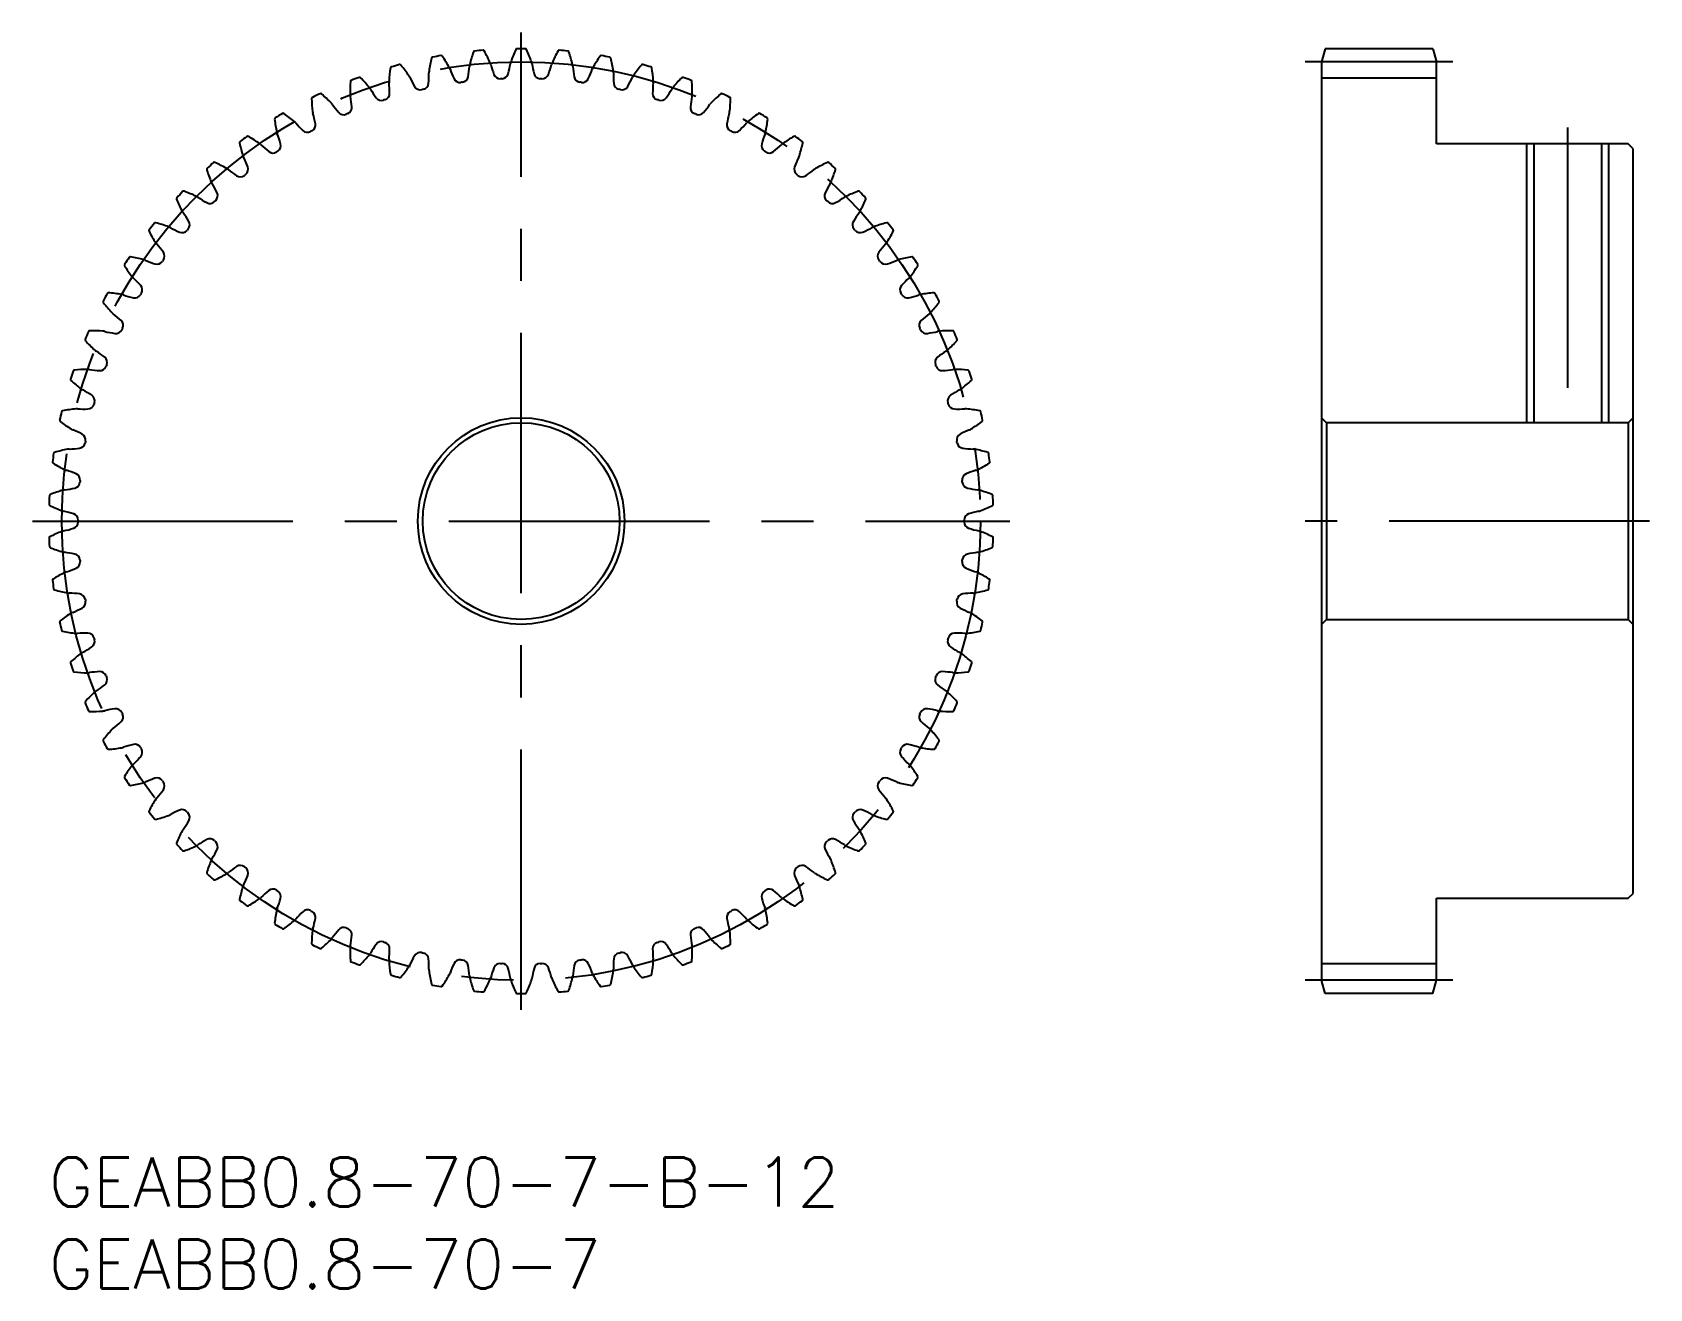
# Model space of a CAD drawing. Extents: x -1 to 97.6, y -8 to 68.6.
import ezdxf

# ---------------------------------------------------------------- set-up
doc = ezdxf.new("R2010")
doc.units = 0
doc.header["$LTSCALE"] = 0.5
doc.linetypes.add('CENTER', pattern=[50.8, 31.75, -6.35, 6.35, -6.35])
for name, color, linetype in [('MSM_CENTER', 1, 'CENTER'), ('MSM_CONTINUOUS', 7, 'CONTINUOUS'), ('MSM_NARROW', 5, 'CONTINUOUS'), ('MSM_PART_NUMBER', 7, 'CONTINUOUS')]:
    doc.layers.add(name, color=color, linetype=linetype)
doc.styles.get("Standard").update_dxf_attribs({"font": 'txt.shx', "height": 3, "bigfont": 'bigfont.shx'})

# ---------------------------------------------------------------- blocks, each defined once
blk = doc.blocks.new('*U2')
at = {"layer": 'MSM_PART_NUMBER'}
blk.add_text('GEABB0.8-70-7-B-12', height=3, dxfattribs=at).set_placement((0, -3))
blk = doc.blocks.new('*U3')
at = {"layer": 'MSM_PART_NUMBER'}
blk.add_text('GEABB0.8-70-7', height=3, dxfattribs=at).set_placement((0, -8))

msp = doc.modelspace()

# ---------------------------------------------------------------- linework, layer by layer
at = {"layer": 'MSM_CENTER'}
for p, q in [((28.8, 9), (28.8, 68.6)), ((85.6, 66.8), (76.6, 66.8)), ((92.6, 62.8), (92.6, 43.8)), ((-1, 38.8), (58.6, 38.8)), ((97.6, 38.8), (76.6, 38.8)), ((85.6, 10.8), (76.6, 10.8))]:
    msp.add_line(p, q, dxfattribs=at)
msp.add_circle((28.8, 38.8), 28, dxfattribs=at)
at = {"layer": 'MSM_CONTINUOUS'}
for p, q in [((77.814, 67.6), (77.6, 66.8)), ((84.386, 67.6), (77.814, 67.6)), ((84.386, 67.6), (84.6, 66.8)), ((77.6, 66.8), (77.6, 10.8)), ((84.6, 61.8), (84.6, 66.8)), ((84.6, 65.8), (77.6, 65.8)), ((96.3, 61.8), (84.6, 61.8)), ((90.533, 61.8), (90.533, 44.8)), ((94.667, 61.8), (94.667, 44.8)), ((96.6, 61.5), (96.3, 61.8)), ((96.6, 16.1), (96.6, 61.5)), ((77.6, 45.1), (77.9, 44.8)), ((77.9, 44.8), (77.9, 32.8)), ((96.3, 44.8), (77.9, 44.8)), ((96.3, 44.8), (96.6, 45.1)), ((96.3, 44.8), (96.3, 32.8)), ((77.9, 32.8), (77.6, 32.5)), ((77.9, 32.8), (96.3, 32.8)), ((96.6, 32.5), (96.3, 32.8)), ((84.6, 10.8), (84.6, 15.8)), ((84.6, 15.8), (96.3, 15.8)), ((96.3, 15.8), (96.6, 16.1)), ((84.6, 11.8), (77.6, 11.8)), ((77.814, 10), (77.6, 10.8)), ((84.386, 10), (77.814, 10)), ((84.386, 10), (84.6, 10.8))]:
    msp.add_line(p, q, dxfattribs=at)
for radius in [6.3, 6]:
    msp.add_circle((28.8, 38.8), radius, dxfattribs=at)
for centre, radius, start, end in [((23.418, 67.011), 0.08, 100.80089, 166.23567), ((28.8, 38.8), 28.8, 99.77054, 100.80089), ((23.926, 67.103), 0.08, 34.33584, 99.77054), ((16.767, 62.213), 8.75, 29, 34.33572), ((34.171, 64.571), 8.75, 161.09285, 166.42857), ((25.968, 67.38), 0.08, 95.65803, 161.09282), ((28.8, 38.8), 28.8, 94.62768, 95.65803), ((26.483, 67.426), 0.08, 29.19299, 94.62769), ((18.914, 63.198), 8.75, 23.85714, 29.19287), ((36.459, 63.986), 8.75, 155.94999, 161.28571), ((28.542, 67.519), 0.08, 90.51518, 155.94996), ((28.8, 38.8), 28.8, 89.48482, 90.51518), ((29.058, 67.519), 0.08, 24.05013, 89.48482), ((21.141, 63.986), 8.75, 18.71429, 24.05001), ((38.686, 63.198), 8.75, 150.80713, 156.14286), ((31.117, 67.426), 0.08, 85.37232, 150.80709), ((28.8, 38.8), 28.8, 84.34197, 85.37232), ((31.632, 67.38), 0.08, 18.90715, 84.3419), ((23.429, 64.571), 8.75, 13.57143, 18.90715), ((40.833, 62.213), 8.75, 145.66428, 151), ((33.674, 67.103), 0.08, 80.22946, 145.66423), ((28.8, 38.8), 28.8, 79.19911, 80.22946), ((34.182, 67.011), 0.08, 13.7643, 79.19904), ((29.483, 65.116), 8.75, 171.37856, 176.71428), ((20.911, 66.415), 0.08, 105.94375, 171.37853), ((28.8, 38.8), 28.8, 104.91339, 105.94375), ((21.409, 66.553), 0.08, 39.47858, 104.91339), ((14.717, 61.04), 8.75, 34.14286, 39.47858), ((16.177, 66.055), 7, 355.3922, 0.58548), ((23.84, 66.134), 0.663, 171.57141, 180.60435), ((31.839, 64.948), 8.75, 166.2357, 171.57143), ((23.84, 66.134), 0.663, 19.96708, 29), ((31.042, 68.753), 7, 199.98595, 205.17923), ((18.671, 67.077), 7, 350.24934, 355.44262), ((26.31, 66.468), 0.663, 166.42857, 175.46149), ((26.31, 66.468), 0.663, 14.82422, 23.85715), ((33.717, 68.431), 7, 194.84309, 200.03637), ((27.624, 66.175), 0.4, 272.4589, 345.10649), ((21.246, 67.871), 7, 345.10649, 350.29977), ((28.8, 66.58), 0.663, 161.28571, 170.31863), ((28.8, 66.58), 0.663, 9.68137, 18.71429), ((36.354, 67.871), 7, 189.70023, 194.89351), ((29.976, 66.175), 0.4, 194.89352, 267.54103), ((23.883, 68.431), 7, 339.96363, 345.15691), ((31.29, 66.468), 0.663, 156.14284, 165.17578), ((31.29, 66.468), 0.663, 4.53851, 13.57143), ((38.929, 67.077), 7, 184.55738, 189.75066), ((26.558, 68.753), 7, 334.82077, 340.01405), ((33.76, 66.134), 0.663, 150.99998, 160.03292), ((25.761, 64.948), 8.75, 8.42857, 13.7643), ((33.76, 66.134), 0.663, 359.39565, 8.42857), ((41.423, 66.055), 7, 179.41452, 184.6078), ((42.883, 61.04), 8.75, 140.52142, 145.85714), ((36.191, 66.553), 0.08, 75.08661, 140.52138), ((28.8, 38.8), 28.8, 74.05625, 75.08661), ((36.689, 66.415), 0.08, 8.62144, 74.05619), ((28.117, 65.116), 8.75, 3.28571, 8.62144), ((27.121, 65.071), 8.75, 176.52142, 181.85714), ((18.467, 65.597), 0.08, 111.08695, 176.52139), ((28.8, 38.8), 28.8, 110.05625, 111.08661), ((18.951, 65.778), 0.08, 44.62144, 110.05625), ((12.78, 59.688), 8.75, 39.28571, 44.62144), ((19.039, 64.809), 0.663, 30.25279, 39.28572), ((25.657, 68.672), 7, 210.27166, 215.46494), ((21.409, 65.579), 0.663, 176.71427, 185.74721), ((13.784, 64.814), 7, 0.53506, 5.72834), ((21.409, 65.579), 0.663, 25.10994, 34.14286), ((28.348, 68.833), 7, 205.1288, 210.32208), ((22.65, 65.501), 0.4, 210.32207, 282.9696), ((28.8, 38.8), 27, 102.74461, 102.96967), ((22.755, 65.525), 0.4, 282.74461, 355.3922), ((25.069, 65.945), 0.4, 205.17922, 277.82682), ((28.8, 38.8), 27, 97.60176, 97.82682), ((25.175, 65.959), 0.4, 277.60176, 350.24932), ((27.517, 66.17), 0.4, 200.03636, 272.68389), ((28.8, 38.8), 27, 92.4589, 92.68396), ((28.8, 38.8), 27, 87.31604, 87.5411), ((30.083, 66.17), 0.4, 267.31604, 339.9636), ((32.425, 65.959), 0.4, 189.75067, 262.39831), ((28.8, 38.8), 27, 82.17318, 82.39825), ((32.531, 65.945), 0.4, 262.17318, 334.82076), ((34.845, 65.525), 0.4, 184.60781, 257.25539), ((28.8, 38.8), 27, 77.03033, 77.25539), ((34.95, 65.501), 0.4, 257.03033, 329.6779), ((29.252, 68.833), 7, 329.67791, 334.8712), ((36.191, 65.579), 0.663, 145.85712, 154.89006), ((43.816, 64.814), 7, 174.27166, 179.46494), ((36.191, 65.579), 0.663, 354.25279, 3.28571), ((31.943, 68.672), 7, 324.53506, 329.72834), ((38.561, 64.809), 0.663, 140.71426, 149.74721), ((44.82, 59.688), 8.75, 135.37856, 140.71428), ((38.649, 65.778), 0.08, 69.94375, 135.37852), ((28.8, 38.8), 28.8, 68.91339, 69.94375), ((39.133, 65.597), 0.08, 3.47858, 68.91333), ((30.479, 65.071), 8.75, 358.14286, 3.47858), ((16.107, 64.563), 0.08, 116.22946, 181.66424), ((24.773, 64.815), 8.75, 181.66428, 187), ((28.8, 38.8), 28.8, 115.19911, 116.22946), ((16.572, 64.787), 0.08, 49.7643, 115.19913), ((10.972, 58.168), 8.75, 44.42857, 49.7643), ((16.747, 63.829), 0.663, 35.39565, 44.42857), ((22.992, 68.27), 7, 215.41452, 220.6078), ((19.039, 64.809), 0.663, 181.85714, 190.89006), ((11.513, 63.363), 7, 5.67792, 10.8712), ((20.282, 64.842), 0.4, 215.46493, 288.11253), ((28.8, 38.8), 27, 107.88747, 108.11253), ((20.384, 64.876), 0.4, 287.88747, 0.53504), ((37.216, 64.876), 0.4, 179.46495, 252.11253), ((28.8, 38.8), 27, 71.88747, 72.11253), ((37.318, 64.842), 0.4, 251.88747, 324.53504), ((46.087, 63.363), 7, 169.1288, 174.32208), ((38.561, 64.809), 0.663, 349.10994, 358.14286), ((34.608, 68.27), 7, 319.3922, 324.58548), ((40.853, 63.829), 0.663, 135.57141, 144.60435), ((46.628, 58.168), 8.75, 130.2357, 135.57143), ((41.028, 64.787), 0.08, 64.80089, 130.23566), ((28.8, 38.8), 28.8, 63.77054, 64.80089), ((32.827, 64.815), 8.75, 353, 358.33572), ((41.493, 64.563), 0.08, 358.33572, 63.77047), ((13.848, 63.321), 0.08, 121.37232, 186.8071), ((22.457, 64.349), 8.75, 186.80713, 192.14286), ((28.8, 38.8), 28.8, 120.34197, 121.37232), ((14.292, 63.586), 0.08, 54.90715, 120.34198), ((9.307, 56.492), 8.75, 49.57143, 54.90715), ((14.552, 62.648), 0.663, 40.53851, 49.57143), ((16.747, 63.829), 0.663, 187, 196.03292), ((9.381, 61.715), 7, 10.82077, 16.01405), ((17.982, 63.974), 0.4, 220.60779, 293.25532), ((28.8, 38.8), 27, 113.03033, 113.25539), ((18.081, 64.016), 0.4, 293.03033, 5.6779), ((39.519, 64.016), 0.4, 174.3221, 246.96967), ((28.8, 38.8), 27, 66.74461, 66.96967), ((39.618, 63.974), 0.4, 246.74461, 319.39218), ((48.219, 61.715), 7, 163.98595, 169.17923), ((40.853, 63.829), 0.663, 343.96708, 353), ((43.048, 62.648), 0.663, 130.42855, 139.46149), ((48.293, 56.492), 8.75, 125.09285, 130.42857), ((43.308, 63.586), 0.08, 59.65803, 125.0928), ((28.8, 38.8), 28.8, 58.62768, 59.65803), ((35.143, 64.349), 8.75, 347.85714, 353.19287), ((43.752, 63.321), 0.08, 353.19299, 58.62762), ((28.8, 38.8), 28.8, 125.48482, 126.51518), ((12.128, 62.186), 0.08, 60.05001, 125.4848), ((7.8, 54.674), 8.75, 54.71429, 60.05001), ((14.552, 62.648), 0.663, 192.14286, 201.17578), ((7.405, 59.882), 7, 15.96363, 21.15691), ((20.374, 67.63), 7, 220.55738, 225.75065), ((15.769, 62.903), 0.4, 225.75064, 298.39818), ((28.8, 38.8), 27, 118.17318, 118.39825), ((15.863, 62.954), 0.4, 298.17318, 10.82076), ((41.737, 62.954), 0.4, 169.17924, 241.82682), ((28.8, 38.8), 27, 61.60176, 61.82682), ((41.831, 62.903), 0.4, 241.60176, 314.24932), ((37.226, 67.63), 7, 314.24934, 319.44262), ((50.195, 59.882), 7, 158.84309, 164.03637), ((43.048, 62.648), 0.663, 338.82422, 347.85714), ((49.8, 54.674), 8.75, 119.94999, 125.28571), ((45.472, 62.186), 0.08, 54.51518, 119.94994), ((28.8, 38.8), 28.8, 53.48482, 54.51518), ((11.711, 61.882), 0.08, 126.51518, 191.94995), ((20.193, 63.677), 8.75, 191.94999, 197.28571), ((12.471, 61.275), 0.663, 45.68137, 54.71429), ((17.824, 66.759), 7, 225.70023, 230.89351), ((13.661, 61.638), 0.4, 230.8935, 303.5411), ((28.8, 38.8), 27, 123.31604, 123.5411), ((13.75, 61.697), 0.4, 303.31604, 15.96361), ((43.85, 61.697), 0.4, 164.03638, 236.68396), ((28.8, 38.8), 27, 56.4589, 56.68396), ((43.939, 61.638), 0.4, 236.4589, 309.10647), ((39.776, 66.759), 7, 309.10649, 314.29977), ((45.129, 61.275), 0.663, 125.28569, 134.31863), ((37.407, 63.677), 8.75, 342.71429, 348.05001), ((45.889, 61.882), 0.08, 348.05001, 53.48476), ((9.71, 60.257), 0.08, 131.65803, 197.09281), ((17.997, 62.806), 8.75, 197.09285, 202.42857), ((28.8, 38.8), 28.8, 130.62768, 131.65803), ((10.099, 60.597), 0.08, 65.19299, 130.62767), ((6.462, 52.727), 8.75, 59.85714, 65.19287), ((10.522, 59.72), 0.663, 50.82422, 59.85714), ((15.362, 65.663), 7, 230.84309, 236.03637), ((12.471, 61.275), 0.663, 197.28571, 206.31863), ((5.601, 57.879), 7, 21.10649, 26.29977), ((11.758, 60.256), 0.4, 308.4589, 21.10647), ((45.842, 60.256), 0.4, 158.89352, 231.5411), ((51.999, 57.879), 7, 153.70023, 158.89351), ((45.129, 61.275), 0.663, 333.68137, 342.71429), ((42.238, 65.663), 7, 303.96363, 309.15691), ((47.078, 59.72), 0.663, 120.14284, 129.17578), ((51.138, 52.727), 8.75, 114.80713, 120.14286), ((47.501, 60.597), 0.08, 49.37232, 114.80709), ((28.8, 38.8), 28.8, 48.34197, 49.37232), ((39.603, 62.806), 8.75, 337.57143, 342.90715), ((47.89, 60.257), 0.08, 342.90715, 48.3419), ((10.522, 59.72), 0.663, 202.42857, 211.46149), ((3.984, 55.723), 7, 26.24934, 31.44262), ((11.674, 60.189), 0.4, 236.03636, 308.68389), ((28.8, 38.8), 27, 128.4589, 128.68396), ((28.8, 38.8), 27, 51.31604, 51.5411), ((45.926, 60.189), 0.4, 231.31604, 303.96361), ((53.616, 55.723), 7, 148.55738, 153.75066), ((47.078, 59.72), 0.663, 328.53851, 337.57143), ((7.864, 58.46), 0.08, 136.80089, 202.23568), ((15.889, 61.741), 8.75, 202.2357, 207.57143), ((28.8, 38.8), 28.8, 135.77054, 136.80089), ((8.221, 58.833), 0.08, 70.33572, 135.77053), ((5.303, 50.669), 8.75, 65, 70.33572), ((8.721, 57.998), 0.663, 55.96708, 65), ((13.008, 64.35), 7, 235.98595, 241.17923), ((9.826, 58.567), 0.4, 241.17923, 313.82682), ((28.8, 38.8), 27, 133.60176, 133.82682), ((9.904, 58.642), 0.4, 313.60176, 26.24933), ((47.696, 58.642), 0.4, 153.75066, 226.39824), ((28.8, 38.8), 27, 46.17318, 46.39825), ((47.774, 58.567), 0.4, 226.17318, 298.82076), ((44.592, 64.35), 7, 298.82077, 304.01405), ((48.879, 57.998), 0.663, 114.99999, 124.03292), ((52.297, 50.669), 8.75, 109.66428, 115), ((49.379, 58.833), 0.08, 44.22946, 109.66423), ((28.8, 38.8), 28.8, 43.19911, 44.22946), ((41.711, 61.741), 8.75, 332.42857, 337.7643), ((49.736, 58.46), 0.08, 337.7643, 43.19905), ((8.721, 57.998), 0.663, 207.57143, 216.60435), ((2.567, 53.43), 7, 31.3922, 36.58548), ((55.033, 53.43), 7, 143.41452, 148.6078), ((48.879, 57.998), 0.663, 323.39565, 332.42857), ((6.186, 56.504), 0.08, 141.94375, 207.37853), ((13.885, 60.491), 8.75, 207.37856, 212.71429), ((28.8, 38.8), 28.8, 140.91339, 141.94375), ((6.508, 56.908), 0.08, 75.47858, 140.91341), ((4.334, 48.515), 8.75, 70.14286, 75.47858), ((7.081, 56.121), 0.663, 61.10994, 70.14286), ((10.781, 62.831), 7, 241.1288, 246.32208), ((8.13, 56.787), 0.4, 246.32209, 318.96967), ((28.8, 38.8), 27, 138.74461, 138.96967), ((8.201, 56.868), 0.4, 318.74461, 31.39218), ((49.399, 56.868), 0.4, 148.60781, 221.25539), ((28.8, 38.8), 27, 41.03033, 41.25539), ((49.47, 56.787), 0.4, 221.03033, 293.6779), ((46.819, 62.831), 7, 293.67791, 298.8712), ((50.519, 56.121), 0.663, 109.85712, 118.89006), ((53.266, 48.515), 8.75, 104.52142, 109.85714), ((51.092, 56.908), 0.08, 39.08661, 104.52137), ((43.715, 60.491), 8.75, 327.28571, 332.62144), ((28.8, 38.8), 28.8, 38.05625, 39.08661), ((51.414, 56.504), 0.08, 332.62156, 38.05619), ((7.081, 56.121), 0.663, 212.71429, 221.74721), ((1.362, 51.02), 7, 36.53506, 41.72834), ((56.238, 51.02), 7, 138.27166, 143.46494), ((50.519, 56.121), 0.663, 318.25279, 327.28571), ((4.69, 54.406), 0.08, 147.08661, 212.52138), ((12, 59.067), 8.75, 212.52142, 217.85714), ((28.8, 38.8), 28.8, 146.05625, 147.08661), ((4.974, 54.837), 0.08, 80.62144, 146.05627), ((3.561, 46.283), 8.75, 75.28571, 80.62144), ((5.615, 54.104), 0.663, 66.25279, 75.28571), ((8.699, 61.119), 7, 246.27166, 251.46494), ((6.601, 54.862), 0.4, 251.46495, 324.11253), ((28.8, 38.8), 27, 143.88747, 144.11253), ((6.665, 54.949), 0.4, 323.88747, 36.53506), ((50.935, 54.949), 0.4, 143.46495, 216.11253), ((28.8, 38.8), 27, 35.88747, 36.11253), ((50.999, 54.862), 0.4, 215.88747, 288.53504), ((48.901, 61.119), 7, 288.53506, 293.72834), ((51.985, 54.104), 0.663, 104.71427, 113.74721), ((54.039, 46.283), 8.75, 99.37856, 104.71428), ((45.6, 59.067), 8.75, 322.14286, 327.47858), ((52.626, 54.837), 0.08, 33.94375, 99.37852), ((28.8, 38.8), 28.8, 32.91339, 33.94375), ((52.91, 54.406), 0.08, 327.4787, 32.91333), ((5.615, 54.104), 0.663, 217.85714, 226.89006), ((0.377, 48.511), 7, 41.67792, 46.8712), ((57.223, 48.511), 7, 133.1288, 138.32208), ((51.985, 54.104), 0.663, 313.10994, 322.14286), ((28.8, 38.8), 28.8, 151.19911, 152.22946), ((3.633, 52.636), 0.08, 85.7643, 151.19913), ((2.992, 43.99), 8.75, 80.42857, 85.7643), ((4.337, 51.964), 0.663, 71.39565, 80.42858), ((6.78, 59.228), 7, 251.41452, 256.6078), ((5.251, 52.807), 0.4, 256.60781, 329.25539), ((28.8, 38.8), 27, 149.03033, 149.25539), ((5.306, 52.9), 0.4, 329.03033, 41.6779), ((52.294, 52.9), 0.4, 138.32209, 210.96967), ((28.8, 38.8), 27, 30.74461, 30.96967), ((52.349, 52.807), 0.4, 210.74461, 283.39217), ((50.82, 59.228), 7, 283.3922, 288.58548), ((53.263, 51.964), 0.663, 99.57141, 108.60435), ((54.608, 43.99), 8.75, 94.2357, 99.57143), ((53.967, 52.636), 0.08, 28.80089, 94.23566), ((28.8, 38.8), 28.8, 27.77054, 28.80089), ((3.388, 52.182), 0.08, 152.22946, 217.66424), ((10.251, 57.479), 8.75, 217.66428, 223), ((4.337, 51.964), 0.663, 223, 232.03292), ((-0.379, 45.924), 7, 46.82077, 52.01405), ((57.979, 45.924), 7, 127.98595, 133.17923), ((53.263, 51.964), 0.663, 307.96708, 317), ((47.349, 57.479), 8.75, 317, 322.33572), ((54.212, 52.182), 0.08, 322.33572, 27.77048), ((28.8, 38.8), 28.8, 156.34197, 157.37232), ((2.494, 50.325), 0.08, 90.90715, 156.34193), ((2.631, 41.656), 8.75, 85.57143, 90.90715), ((3.255, 49.718), 0.663, 76.53851, 85.57143), ((5.037, 57.172), 7, 256.55738, 261.75066), ((4.09, 50.64), 0.4, 261.75066, 334.39824), ((4.137, 50.737), 0.4, 334.17318, 46.82076), ((28.8, 38.8), 27, 154.17318, 154.39825), ((53.463, 50.737), 0.4, 133.17923, 205.82682), ((28.8, 38.8), 27, 25.60176, 25.82682), ((53.51, 50.64), 0.4, 205.60176, 278.24932), ((52.563, 57.172), 7, 278.24934, 283.44262), ((54.345, 49.718), 0.663, 94.42856, 103.46149), ((54.969, 41.656), 8.75, 89.09285, 94.42857), ((55.106, 50.325), 0.08, 23.65803, 89.0928), ((28.8, 38.8), 28.8, 22.62768, 23.65803), ((2.291, 49.85), 0.08, 157.37232, 222.8071), ((8.651, 55.741), 8.75, 222.80713, 228.14286), ((48.949, 55.741), 8.75, 311.85714, 317.19287), ((55.309, 49.85), 0.08, 317.19287, 22.62762), ((3.255, 49.718), 0.663, 228.14286, 237.17578), ((-0.901, 43.28), 7, 51.96363, 57.15691), ((3.166, 48.478), 0.4, 339.31604, 51.96361), ((28.8, 38.8), 27, 159.31604, 159.5411), ((54.434, 48.478), 0.4, 128.03638, 200.68396), ((28.8, 38.8), 27, 20.4589, 20.68396), ((58.501, 43.28), 7, 122.84309, 128.03637), ((54.345, 49.718), 0.663, 302.82422, 311.85714), ((1.407, 47.429), 0.08, 162.51518, 227.94995), ((28.8, 38.8), 28.8, 161.48482, 162.51518), ((7.214, 53.867), 8.75, 227.94999, 233.28571), ((1.567, 47.92), 0.08, 96.05001, 161.48479), ((2.48, 39.298), 8.75, 90.71429, 96.05001), ((2.38, 47.385), 0.663, 81.68137, 90.71429), ((3.486, 54.968), 7, 261.70023, 266.89351), ((3.128, 48.377), 0.4, 266.8935, 339.5411), ((54.472, 48.377), 0.4, 200.4589, 273.10647), ((54.114, 54.968), 7, 273.10649, 278.29977), ((55.22, 47.385), 0.663, 89.2857, 98.31863), ((55.12, 39.298), 8.75, 83.94999, 89.28571), ((50.386, 53.867), 8.75, 306.71429, 312.05001), ((56.033, 47.92), 0.08, 18.51484, 83.94995), ((28.8, 38.8), 28.8, 17.48482, 18.51518), ((56.193, 47.429), 0.08, 312.05001, 17.48477), ((2.38, 47.385), 0.663, 233.28571, 242.31863), ((-1.183, 40.599), 7, 57.10649, 62.29977), ((2.402, 46.141), 0.4, 344.4589, 57.10647), ((55.198, 46.141), 0.4, 122.89352, 195.5411), ((58.783, 40.599), 7, 117.70023, 122.89351), ((55.22, 47.385), 0.663, 297.68137, 306.71429), ((28.8, 38.8), 28.8, 166.62768, 167.65803), ((0.859, 45.442), 0.08, 101.19287, 166.62764), ((2.542, 36.937), 8.75, 95.85714, 101.19287), ((1.716, 44.982), 0.663, 86.82422, 95.85715), ((2.139, 52.633), 7, 266.84309, 272.03637), ((2.373, 46.038), 0.4, 272.03638, 344.68389), ((28.8, 38.8), 27, 164.4589, 164.68396), ((28.8, 38.8), 27, 15.31604, 15.5411), ((55.227, 46.038), 0.4, 195.31604, 267.96361), ((55.461, 52.633), 7, 267.96363, 273.15691), ((55.884, 44.982), 0.663, 84.14284, 93.17578), ((55.058, 36.937), 8.75, 78.80713, 84.14286), ((56.741, 45.442), 0.08, 13.37232, 78.80709), ((28.8, 38.8), 28.8, 12.34197, 13.37232), ((0.744, 44.939), 0.08, 167.65803, 233.09281), ((5.95, 51.871), 8.75, 233.09285, 238.42857), ((1.716, 44.982), 0.663, 238.42857, 247.46149), ((55.884, 44.982), 0.663, 292.53851, 301.57143), ((51.65, 51.871), 8.75, 301.57143, 306.90715), ((56.856, 44.939), 0.08, 306.90715, 12.34191), ((-1.223, 37.905), 7, 62.24934, 67.44262), ((1.831, 43.64), 0.4, 277.17923, 349.82682), ((1.85, 43.745), 0.4, 349.60176, 62.24933), ((28.8, 38.8), 27, 169.60176, 169.82682), ((55.75, 43.745), 0.4, 117.75067, 190.39824), ((28.8, 38.8), 27, 10.17318, 10.39825), ((55.769, 43.64), 0.4, 190.17318, 262.82075), ((58.823, 37.905), 7, 112.55738, 117.75066), ((0.306, 42.399), 0.08, 172.80089, 238.23566), ((28.8, 38.8), 28.8, 171.77054, 172.80089), ((0.376, 42.911), 0.08, 106.33572, 171.7705), ((2.814, 34.591), 8.75, 101, 106.33572), ((1.271, 42.529), 0.663, 91.96708, 101), ((1.006, 50.188), 7, 271.98595, 277.17923), ((56.594, 50.188), 7, 262.82077, 268.01405), ((56.329, 42.529), 0.663, 78.99999, 88.03292), ((54.786, 34.591), 8.75, 73.66428, 79), ((57.224, 42.911), 0.08, 8.22912, 73.66423), ((28.8, 38.8), 28.8, 7.19911, 8.22946), ((57.294, 42.399), 0.08, 301.76442, 7.19905), ((4.871, 49.771), 8.75, 238.2357, 243.57143), ((1.271, 42.529), 0.663, 243.57143, 252.60435), ((-1.022, 35.217), 7, 67.3922, 72.58548), ((1.515, 41.31), 0.4, 354.74461, 67.39218), ((56.085, 41.31), 0.4, 112.60781, 185.25539), ((58.622, 35.217), 7, 107.41452, 112.6078), ((56.329, 42.529), 0.663, 287.39565, 296.42857), ((52.729, 49.771), 8.75, 296.42857, 301.7643), ((3.296, 32.279), 8.75, 106.14286, 111.47858), ((1.048, 40.046), 0.663, 97.10994, 106.14286), ((0.097, 47.65), 7, 277.1288, 282.32208), ((1.506, 41.203), 0.4, 282.32209, 354.96967), ((28.8, 38.8), 27, 174.74461, 174.96967), ((28.8, 38.8), 27, 5.03033, 5.25539), ((56.094, 41.203), 0.4, 185.03033, 257.6779), ((57.503, 47.65), 7, 257.67791, 262.8712), ((56.552, 40.046), 0.663, 73.85713, 82.89006), ((54.304, 32.279), 8.75, 68.52142, 73.85714), ((0.098, 39.83), 0.08, 177.94375, 243.37852), ((28.8, 38.8), 28.8, 176.91339, 177.94375), ((0.122, 40.346), 0.08, 111.47858, 176.91336), ((3.983, 47.581), 8.75, 243.37856, 248.71429), ((53.617, 47.581), 8.75, 291.28571, 296.62144), ((57.478, 40.346), 0.08, 3.08626, 68.52138), ((57.502, 39.83), 0.08, 296.62156, 2.05619), ((28.8, 38.8), 28.8, 2.05625, 3.08661), ((1.048, 40.046), 0.663, 248.71429, 257.74721), ((-0.581, 32.558), 7, 72.53506, 77.72834), ((1.4, 38.854), 0.4, 359.88747, 72.53504), ((1.4, 38.746), 0.4, 287.46495, 0.1126), ((28.8, 38.8), 27, 179.88747, 180.11253), ((56.2, 38.854), 0.4, 107.46495, 180.11253), ((28.8, 38.8), 27, 359.88747, 0.11253), ((56.2, 38.746), 0.4, 179.88747, 252.53504), ((58.181, 32.558), 7, 102.27166, 107.46494), ((56.552, 40.046), 0.663, 282.25279, 291.28571), ((0.098, 37.77), 0.08, 116.62144, 182.05621), ((28.8, 38.8), 28.8, 182.05625, 183.08661), ((3.983, 30.019), 8.75, 111.28571, 116.62144), ((1.048, 37.554), 0.663, 102.25279, 111.28572), ((-0.581, 45.042), 7, 282.27166, 287.46494), ((58.181, 45.042), 7, 252.53506, 257.72834), ((56.552, 37.554), 0.663, 68.71427, 77.74721), ((53.617, 30.019), 8.75, 63.37856, 68.71428), ((57.502, 37.77), 0.08, 357.94341, 63.37852), ((28.8, 38.8), 28.8, 356.91339, 357.94375), ((0.122, 37.254), 0.08, 183.08661, 248.52138), ((3.296, 45.321), 8.75, 248.52142, 253.85714), ((1.048, 37.554), 0.663, 253.85714, 262.89006), ((0.097, 29.95), 7, 77.67792, 82.8712), ((1.506, 36.397), 0.4, 5.03033, 77.6779), ((56.094, 36.397), 0.4, 102.32209, 174.96974), ((57.503, 29.95), 7, 97.1288, 102.32208), ((56.552, 37.554), 0.663, 277.10994, 286.14286), ((54.304, 45.321), 8.75, 286.14286, 291.47858), ((57.478, 37.254), 0.08, 291.47858, 356.91333), ((4.871, 27.829), 8.75, 116.42857, 121.7643), ((1.271, 35.071), 0.663, 107.39565, 116.42858), ((-1.022, 42.383), 7, 287.41452, 292.6078), ((1.515, 36.29), 0.4, 292.60781, 5.25546), ((28.8, 38.8), 27, 185.03033, 185.25539), ((56.085, 36.29), 0.4, 174.74461, 247.39218), ((28.8, 38.8), 27, 354.74461, 354.96967), ((58.622, 42.383), 7, 247.3922, 252.58548), ((56.329, 35.071), 0.663, 63.57141, 72.60435), ((52.729, 27.829), 8.75, 58.2357, 63.57143), ((0.306, 35.201), 0.08, 121.7643, 187.19907), ((28.8, 38.8), 28.8, 187.19911, 188.22946), ((0.376, 34.689), 0.08, 188.22946, 253.66424), ((2.814, 43.009), 8.75, 253.66428, 259), ((54.786, 43.009), 8.75, 281, 286.33572), ((57.224, 34.689), 0.08, 286.33572, 351.77047), ((28.8, 38.8), 28.8, 351.77054, 352.80089), ((57.294, 35.201), 0.08, 352.80055, 58.23566), ((1.271, 35.071), 0.663, 259, 268.03292), ((1.006, 27.412), 7, 82.82077, 88.01405), ((1.831, 33.96), 0.4, 10.17318, 82.82076), ((1.85, 33.855), 0.4, 297.75067, 10.39831), ((28.8, 38.8), 27, 190.17318, 190.39825), ((55.75, 33.855), 0.4, 169.60176, 242.24932), ((28.8, 38.8), 27, 349.60176, 349.82682), ((55.769, 33.96), 0.4, 97.17924, 169.82682), ((56.594, 27.412), 7, 91.98595, 97.17923), ((56.329, 35.071), 0.663, 271.96708, 281), ((0.744, 32.661), 0.08, 126.90715, 192.34193), ((28.8, 38.8), 28.8, 192.34197, 193.37232), ((5.95, 25.729), 8.75, 121.57143, 126.90715), ((1.716, 32.618), 0.663, 112.53851, 121.57143), ((-1.223, 39.695), 7, 292.55738, 297.75066), ((58.823, 39.695), 7, 242.24934, 247.44262), ((55.884, 32.618), 0.663, 58.42856, 67.46149), ((51.65, 25.729), 8.75, 53.09285, 58.42857), ((28.8, 38.8), 28.8, 346.62768, 347.65803), ((56.856, 32.661), 0.08, 347.65769, 53.0928), ((0.859, 32.158), 0.08, 193.37232, 258.8071), ((2.542, 40.663), 8.75, 258.80713, 264.14286), ((1.716, 32.618), 0.663, 264.14286, 273.17578), ((2.139, 24.967), 7, 87.96363, 93.15691), ((2.373, 31.562), 0.4, 15.31604, 87.96363), ((2.402, 31.459), 0.4, 302.89352, 15.54117), ((28.8, 38.8), 27, 195.31604, 195.5411), ((55.198, 31.459), 0.4, 164.4589, 237.10647), ((28.8, 38.8), 27, 344.4589, 344.68396), ((55.227, 31.562), 0.4, 92.03638, 164.68403), ((55.461, 24.967), 7, 86.84309, 92.03637), ((55.884, 32.618), 0.663, 266.82422, 275.85714), ((55.058, 40.663), 8.75, 275.85714, 281.19287), ((56.741, 32.158), 0.08, 281.19287, 346.62762), ((7.214, 23.733), 8.75, 126.71429, 132.05001), ((2.38, 30.215), 0.663, 117.68137, 126.71429), ((-1.183, 37.001), 7, 297.70023, 302.89351), ((58.783, 37.001), 7, 237.10649, 242.29977), ((55.22, 30.215), 0.663, 53.2857, 62.31863), ((50.386, 23.733), 8.75, 47.94999, 53.28571), ((1.407, 30.171), 0.08, 132.05001, 197.48479), ((28.8, 38.8), 28.8, 197.48482, 198.51518), ((1.567, 29.68), 0.08, 198.51518, 263.94995), ((2.48, 38.302), 8.75, 263.94999, 269.28571), ((3.486, 22.632), 7, 93.10649, 98.29977), ((3.128, 29.223), 0.4, 20.4589, 93.10647), ((54.472, 29.223), 0.4, 86.89352, 159.54117), ((54.114, 22.632), 7, 81.70023, 86.89351), ((55.12, 38.302), 8.75, 270.71429, 276.05001), ((56.033, 29.68), 0.08, 276.05001, 341.48476), ((28.8, 38.8), 28.8, 341.48482, 342.51518), ((56.193, 30.171), 0.08, 342.51484, 47.94994), ((2.38, 30.215), 0.663, 269.28571, 278.31863), ((-0.901, 34.32), 7, 302.84309, 308.03637), ((3.166, 29.122), 0.4, 308.03638, 20.68396), ((28.8, 38.8), 27, 200.4589, 200.68396), ((54.434, 29.122), 0.4, 159.31604, 231.96361), ((28.8, 38.8), 27, 339.31604, 339.5411), ((58.501, 34.32), 7, 231.96363, 237.15691), ((55.22, 30.215), 0.663, 261.68137, 270.71429), ((2.291, 27.75), 0.08, 137.19299, 202.62764), ((28.8, 38.8), 28.8, 202.62768, 203.65803), ((8.651, 21.859), 8.75, 131.85714, 137.19287), ((3.255, 27.882), 0.663, 122.82422, 131.85715), ((54.345, 27.882), 0.663, 48.14284, 57.17578), ((48.949, 21.859), 8.75, 42.80713, 48.14286), ((28.8, 38.8), 28.8, 336.34197, 337.37232), ((55.309, 27.75), 0.08, 337.37198, 42.80709), ((2.494, 27.275), 0.08, 203.65803, 269.09281), ((2.631, 35.944), 8.75, 269.09285, 274.42857), ((3.255, 27.882), 0.663, 274.42857, 283.46149), ((5.037, 20.428), 7, 98.24934, 103.44262), ((4.09, 26.96), 0.4, 25.60176, 98.24932), ((4.137, 26.863), 0.4, 313.17922, 25.82682), ((28.8, 38.8), 27, 205.60176, 205.82682), ((53.463, 26.863), 0.4, 154.17318, 226.82075), ((28.8, 38.8), 27, 334.17318, 334.39825), ((53.51, 26.96), 0.4, 81.75066, 154.39824), ((52.563, 20.428), 7, 76.55738, 81.75066), ((54.345, 27.882), 0.663, 256.53851, 265.57143), ((54.969, 35.944), 8.75, 265.57143, 270.90715), ((55.106, 27.275), 0.08, 270.90715, 336.34191), ((10.251, 20.121), 8.75, 137, 142.33572), ((4.337, 25.636), 0.663, 127.96708, 137), ((-0.379, 31.676), 7, 307.98595, 313.17923), ((57.979, 31.676), 7, 226.82077, 232.01405), ((53.263, 25.636), 0.663, 42.99999, 52.03292), ((47.349, 20.121), 8.75, 37.66428, 43), ((3.388, 25.418), 0.08, 142.33584, 207.7705), ((28.8, 38.8), 28.8, 207.77054, 208.80089), ((3.633, 24.964), 0.08, 208.80089, 274.23566), ((2.992, 33.61), 8.75, 274.2357, 279.57143), ((4.337, 25.636), 0.663, 279.57143, 288.60435), ((6.78, 18.372), 7, 103.3922, 108.58548), ((5.251, 24.793), 0.4, 30.74461, 103.39218), ((28.8, 38.8), 27, 210.74461, 210.96967), ((5.306, 24.7), 0.4, 318.32208, 30.96967), ((52.294, 24.7), 0.4, 149.03033, 221.67789), ((28.8, 38.8), 27, 329.03033, 329.25539), ((52.349, 24.793), 0.4, 76.60781, 149.25546), ((50.82, 18.372), 7, 71.41452, 76.6078), ((53.263, 25.636), 0.663, 251.39565, 260.42857), ((54.608, 33.61), 8.75, 260.42857, 265.7643), ((53.967, 24.964), 0.08, 265.7643, 331.19905), ((28.8, 38.8), 28.8, 331.19911, 332.22946), ((54.212, 25.418), 0.08, 332.22912, 37.66423), ((12, 18.533), 8.75, 142.14286, 147.47858), ((5.615, 23.496), 0.663, 133.10994, 142.14286), ((0.377, 29.089), 7, 313.1288, 318.32208), ((57.223, 29.089), 7, 221.67791, 226.8712), ((51.985, 23.496), 0.663, 37.85713, 46.89006), ((45.6, 18.533), 8.75, 32.52142, 37.85714), ((4.69, 23.194), 0.08, 147.4787, 212.91336), ((28.8, 38.8), 28.8, 212.91339, 213.94375), ((4.974, 22.763), 0.08, 213.94375, 279.37852), ((3.561, 31.317), 8.75, 279.37856, 284.71429), ((5.615, 23.496), 0.663, 284.71429, 293.74721), ((8.699, 16.481), 7, 108.53506, 113.72834), ((6.601, 22.738), 0.4, 35.88747, 108.53504), ((28.8, 38.8), 27, 215.88747, 216.11253), ((6.665, 22.651), 0.4, 323.46494, 36.11253), ((50.935, 22.651), 0.4, 143.88747, 216.53504), ((28.8, 38.8), 27, 323.88747, 324.11253), ((50.999, 22.738), 0.4, 71.46495, 144.11253), ((48.901, 16.481), 7, 66.27166, 71.46494), ((51.985, 23.496), 0.663, 246.25279, 255.28571), ((54.039, 31.317), 8.75, 255.28571, 260.62144), ((52.626, 22.763), 0.08, 260.62144, 326.05619), ((28.8, 38.8), 28.8, 326.05625, 327.08661), ((52.91, 23.194), 0.08, 327.08626, 32.52137), ((13.885, 17.109), 8.75, 147.28571, 152.62144), ((7.081, 21.479), 0.663, 138.25279, 147.28571), ((1.362, 26.58), 7, 318.27166, 323.46494), ((56.238, 26.58), 7, 216.53506, 221.72834), ((50.519, 21.479), 0.663, 32.71427, 41.74721), ((43.715, 17.109), 8.75, 27.37856, 32.71428), ((6.186, 21.096), 0.08, 152.62144, 218.05621), ((28.8, 38.8), 28.8, 218.05625, 219.08661), ((4.334, 29.085), 8.75, 284.52142, 289.85714), ((7.081, 21.479), 0.663, 289.85714, 298.89006), ((10.781, 14.769), 7, 113.67792, 118.8712), ((8.13, 20.813), 0.4, 41.03033, 113.6779), ((28.8, 38.8), 27, 221.03033, 221.25539), ((8.201, 20.732), 0.4, 328.60779, 41.25539), ((49.399, 20.732), 0.4, 138.74461, 211.39217), ((28.8, 38.8), 27, 318.74461, 318.96967), ((49.47, 20.813), 0.4, 66.32209, 138.96967), ((46.819, 14.769), 7, 61.1288, 66.32208), ((50.519, 21.479), 0.663, 241.10994, 250.14286), ((53.266, 29.085), 8.75, 250.14286, 255.47858), ((28.8, 38.8), 28.8, 320.91339, 321.94375), ((51.414, 21.096), 0.08, 321.94375, 27.37851), ((6.508, 20.692), 0.08, 219.08661, 284.52138), ((15.889, 15.859), 8.75, 152.42857, 157.7643), ((8.721, 19.602), 0.663, 143.39565, 152.42857), ((2.567, 24.17), 7, 323.41452, 328.6078), ((55.033, 24.17), 7, 211.3922, 216.58548), ((48.879, 19.602), 0.663, 27.57141, 36.60435), ((41.711, 15.859), 8.75, 22.2357, 27.57143), ((51.092, 20.692), 0.08, 255.47858, 320.91334), ((7.864, 19.14), 0.08, 157.7643, 223.19907), ((28.8, 38.8), 28.8, 223.19911, 224.22946), ((5.303, 26.931), 8.75, 289.66428, 295), ((8.721, 19.602), 0.663, 295, 304.03292), ((13.008, 13.25), 7, 118.82077, 124.01405), ((9.826, 19.033), 0.4, 46.17318, 118.82076), ((3.984, 21.877), 7, 328.55738, 333.75066), ((28.8, 38.8), 27, 226.17318, 226.39825), ((9.904, 18.958), 0.4, 333.75066, 46.39824), ((47.696, 18.958), 0.4, 133.60176, 206.24932), ((53.616, 21.877), 7, 206.24934, 211.44262), ((28.8, 38.8), 27, 313.60176, 313.82682), ((47.774, 19.033), 0.4, 61.17923, 133.82682), ((44.592, 13.25), 7, 55.98595, 61.17923), ((48.879, 19.602), 0.663, 235.96708, 245), ((52.297, 26.931), 8.75, 245, 250.33572), ((28.8, 38.8), 28.8, 315.77054, 316.80089), ((49.736, 19.14), 0.08, 316.80089, 22.23566), ((8.221, 18.767), 0.08, 224.22946, 289.66423), ((17.997, 14.794), 8.75, 157.57143, 162.90715), ((10.522, 17.88), 0.663, 148.53851, 157.57143), ((11.674, 17.411), 0.4, 51.31604, 123.96361), ((45.926, 17.411), 0.4, 56.03638, 128.68396), ((47.078, 17.88), 0.663, 22.42856, 31.46149), ((39.603, 14.794), 8.75, 17.09285, 22.42857), ((49.379, 18.767), 0.08, 250.33572, 315.77048), ((9.71, 17.343), 0.08, 162.90715, 228.34192), ((28.8, 38.8), 28.8, 228.34197, 229.37232), ((10.099, 17.003), 0.08, 229.37232, 294.80709), ((6.462, 24.873), 8.75, 294.80713, 300.14286), ((10.522, 17.88), 0.663, 300.14286, 309.17578), ((15.362, 11.937), 7, 123.96363, 129.15691), ((5.601, 19.721), 7, 333.70023, 338.89351), ((28.8, 38.8), 27, 231.31604, 231.5411), ((11.758, 17.344), 0.4, 338.89352, 51.5411), ((45.842, 17.344), 0.4, 128.4589, 201.10647), ((51.999, 19.721), 7, 201.10649, 206.29977), ((28.8, 38.8), 27, 308.4589, 308.68396), ((42.238, 11.937), 7, 50.84309, 56.03637), ((47.078, 17.88), 0.663, 230.82422, 239.85714), ((51.138, 24.873), 8.75, 239.85714, 245.19287), ((47.501, 17.003), 0.08, 245.19299, 310.62763), ((28.8, 38.8), 28.8, 310.62768, 311.65803), ((47.89, 17.343), 0.08, 311.65803, 17.0928), ((20.193, 13.923), 8.75, 162.71429, 168.05001), ((12.471, 16.325), 0.663, 153.68137, 162.71429), ((7.8, 22.926), 8.75, 299.94999, 305.28571), ((12.471, 16.325), 0.663, 305.28571, 314.31863), ((17.824, 10.841), 7, 129.10649, 134.29977), ((13.661, 15.962), 0.4, 56.4589, 129.10647), ((28.8, 38.8), 27, 236.4589, 236.68396), ((7.405, 17.718), 7, 338.84309, 344.03637), ((13.75, 15.903), 0.4, 344.03637, 56.68396), ((43.85, 15.903), 0.4, 123.31604, 195.96361), ((50.195, 17.718), 7, 195.96363, 201.15691), ((28.8, 38.8), 27, 303.31604, 303.5411), ((43.939, 15.962), 0.4, 50.89352, 123.5411), ((39.776, 10.841), 7, 45.70023, 50.89351), ((45.129, 16.325), 0.663, 225.68137, 234.71429), ((49.8, 22.926), 8.75, 234.71429, 240.05001), ((45.129, 16.325), 0.663, 17.2857, 26.31863), ((37.407, 13.923), 8.75, 11.94999, 17.28571), ((11.711, 15.718), 0.08, 168.05001, 233.48478), ((28.8, 38.8), 28.8, 233.48482, 234.51518), ((12.128, 15.414), 0.08, 234.51518, 299.94995), ((22.457, 13.251), 8.75, 167.85714, 173.19287), ((14.552, 14.952), 0.663, 158.82422, 167.85714), ((20.374, 9.97), 7, 134.24934, 139.44262), ((15.769, 14.697), 0.4, 61.60176, 134.24933), ((28.8, 38.8), 27, 241.60176, 241.82682), ((15.863, 14.646), 0.4, 349.17923, 61.82682), ((41.737, 14.646), 0.4, 118.17318, 190.82075), ((28.8, 38.8), 27, 298.17318, 298.39825), ((41.831, 14.697), 0.4, 45.75066, 118.39824), ((37.226, 9.97), 7, 40.55738, 45.75066), ((43.048, 14.952), 0.663, 12.14284, 21.17578), ((35.143, 13.251), 8.75, 6.80713, 12.14286), ((45.472, 15.414), 0.08, 240.05001, 305.48477), ((28.8, 38.8), 28.8, 305.48482, 306.51518), ((45.889, 15.718), 0.08, 306.51518, 11.94994), ((13.848, 14.279), 0.08, 173.19287, 238.62764), ((28.8, 38.8), 28.8, 238.62768, 239.65803), ((14.292, 14.014), 0.08, 239.65803, 305.09281), ((9.307, 21.108), 8.75, 305.09285, 310.42857), ((14.552, 14.952), 0.663, 310.42856, 319.46149), ((24.773, 12.785), 8.75, 173, 178.33572), ((16.747, 13.771), 0.663, 163.96708, 173), ((9.381, 15.885), 7, 343.98595, 349.17923), ((22.992, 9.33), 7, 139.3922, 144.58548), ((17.982, 13.626), 0.4, 66.74461, 139.39218), ((28.8, 38.8), 27, 246.74461, 246.96967), ((18.081, 13.584), 0.4, 354.32209, 66.96967), ((39.519, 13.584), 0.4, 113.03033, 185.6779), ((28.8, 38.8), 27, 293.03033, 293.25539), ((39.618, 13.626), 0.4, 40.60781, 113.25539), ((34.608, 9.33), 7, 35.41452, 40.6078), ((48.219, 15.885), 7, 190.82077, 196.01405), ((40.853, 13.771), 0.663, 6.99999, 16.03292), ((32.827, 12.785), 8.75, 1.66428, 7), ((43.048, 14.952), 0.663, 220.53851, 229.57143), ((48.293, 21.108), 8.75, 229.57143, 234.90715), ((43.308, 14.014), 0.08, 234.90727, 300.34191), ((28.8, 38.8), 28.8, 300.34197, 301.37232), ((43.752, 14.279), 0.08, 301.37232, 6.80709), ((16.107, 13.037), 0.08, 178.33572, 243.77049), ((28.8, 38.8), 28.8, 243.77054, 244.80089), ((10.972, 19.432), 8.75, 310.2357, 315.57143), ((16.747, 13.771), 0.663, 315.57141, 324.60435), ((19.039, 12.791), 0.663, 169.10994, 178.14286), ((11.513, 14.237), 7, 349.1288, 354.32208), ((25.657, 8.928), 7, 144.53506, 149.72834), ((20.282, 12.758), 0.4, 71.88747, 144.53504), ((28.8, 38.8), 27, 251.88747, 252.11253), ((20.384, 12.724), 0.4, 359.46495, 72.1126), ((37.216, 12.724), 0.4, 107.88747, 180.53504), ((28.8, 38.8), 27, 287.88747, 288.11253), ((37.318, 12.758), 0.4, 35.46495, 108.1126), ((31.943, 8.928), 7, 30.27166, 35.46494), ((46.087, 14.237), 7, 185.67791, 190.8712), ((38.561, 12.791), 0.663, 1.85713, 10.89006), ((40.853, 13.771), 0.663, 215.39565, 224.42857), ((46.628, 19.432), 8.75, 224.42857, 229.7643), ((28.8, 38.8), 28.8, 295.19911, 296.22946), ((41.493, 13.037), 0.08, 296.22946, 1.66423), ((16.572, 12.813), 0.08, 244.80089, 310.23566), ((27.121, 12.529), 8.75, 178.14286, 183.47858), ((18.467, 12.003), 0.08, 183.47858, 248.91335), ((28.8, 38.8), 28.8, 248.91339, 249.94375), ((12.78, 17.912), 8.75, 315.37856, 320.71428), ((19.039, 12.791), 0.663, 320.71427, 329.74721), ((21.409, 12.021), 0.663, 174.25279, 183.28572), ((29.483, 12.484), 8.75, 183.28571, 188.62144), ((13.784, 12.786), 7, 354.27166, 359.46494), ((28.348, 8.767), 7, 149.67792, 154.8712), ((22.65, 12.099), 0.4, 77.03033, 149.6779), ((28.8, 38.8), 27, 257.03033, 257.25539), ((22.755, 12.075), 0.4, 4.6078, 77.25546), ((16.177, 11.545), 7, 359.41452, 4.6078), ((25.069, 11.655), 0.4, 82.17318, 154.82075), ((28.8, 38.8), 27, 262.17318, 262.39825), ((25.175, 11.641), 0.4, 9.75066, 82.39831), ((32.425, 11.641), 0.4, 97.60176, 170.24932), ((28.8, 38.8), 27, 277.60176, 277.82682), ((32.531, 11.655), 0.4, 25.17923, 97.82682), ((41.423, 11.545), 7, 175.3922, 180.58548), ((34.845, 12.075), 0.4, 102.74461, 175.39218), ((28.8, 38.8), 27, 282.74461, 282.96967), ((34.95, 12.099), 0.4, 30.32209, 102.96974), ((29.252, 8.767), 7, 25.1288, 30.32208), ((28.117, 12.484), 8.75, 351.37856, 356.71428), ((43.816, 12.786), 7, 180.53506, 185.72834), ((36.191, 12.021), 0.663, 356.71427, 5.74721), ((38.561, 12.791), 0.663, 210.25279, 219.28571), ((44.82, 17.912), 8.75, 219.28571, 224.62144), ((28.8, 38.8), 28.8, 290.05625, 291.08661), ((39.133, 12.003), 0.08, 291.08661, 356.52137), ((30.479, 12.529), 8.75, 356.52142, 1.85714), ((41.028, 12.813), 0.08, 229.7643, 295.19905), ((18.951, 11.822), 0.08, 249.94375, 315.37852), ((20.911, 11.185), 0.08, 188.62144, 254.0562), ((28.8, 38.8), 28.8, 254.05625, 255.08661), ((21.409, 11.047), 0.08, 255.08661, 320.52137), ((14.717, 16.56), 8.75, 320.52142, 325.85714), ((21.409, 12.021), 0.663, 325.85713, 334.89006), ((23.84, 11.466), 0.663, 179.39565, 188.42858), ((31.839, 12.652), 8.75, 188.42857, 193.7643), ((16.767, 15.387), 8.75, 325.66428, 331), ((23.84, 11.466), 0.663, 330.99999, 340.03292), ((31.042, 8.847), 7, 154.82077, 160.01405), ((18.671, 10.523), 7, 4.55738, 9.75066), ((26.31, 11.132), 0.663, 184.53851, 193.57143), ((34.171, 13.029), 8.75, 193.57143, 198.90715), ((18.914, 14.402), 8.75, 330.80713, 336.14286), ((26.31, 11.132), 0.663, 336.14284, 345.17578), ((33.717, 9.169), 7, 159.96363, 165.15691), ((27.517, 11.43), 0.4, 87.31604, 159.96361), ((28.8, 38.8), 27, 267.31604, 267.5411), ((27.624, 11.425), 0.4, 14.89352, 87.54117), ((21.246, 9.729), 7, 9.70023, 14.89351), ((28.8, 11.02), 0.663, 189.68137, 198.71429), ((28.8, 11.02), 0.663, 341.2857, 350.31863), ((36.354, 9.729), 7, 165.10649, 170.29977), ((29.976, 11.425), 0.4, 92.4589, 165.10647), ((28.8, 38.8), 27, 272.4589, 272.68396), ((30.083, 11.43), 0.4, 20.03637, 92.68396), ((23.883, 9.169), 7, 14.84309, 20.03637), ((31.29, 11.132), 0.663, 194.82422, 203.85715), ((38.686, 14.402), 8.75, 203.85714, 209.19287), ((23.429, 13.029), 8.75, 341.09285, 346.42857), ((31.29, 11.132), 0.663, 346.42856, 355.46149), ((38.929, 10.523), 7, 170.24934, 175.44262), ((26.558, 8.847), 7, 19.98595, 25.17923), ((33.76, 11.466), 0.663, 199.96708, 209), ((40.833, 15.387), 8.75, 209, 214.33572), ((25.761, 12.652), 8.75, 346.2357, 351.57143), ((33.76, 11.466), 0.663, 351.57141, 0.60435), ((36.191, 12.021), 0.663, 205.10994, 214.14286), ((42.883, 16.56), 8.75, 214.14286, 219.47858), ((36.191, 11.047), 0.08, 219.47858, 284.91334), ((28.8, 38.8), 28.8, 284.91339, 285.94375), ((36.689, 11.185), 0.08, 285.94375, 351.37851), ((38.649, 11.822), 0.08, 224.62144, 290.0562), ((23.418, 10.589), 0.08, 193.7643, 259.19906), ((28.8, 38.8), 28.8, 259.19911, 260.22946), ((23.926, 10.497), 0.08, 260.22946, 325.66423), ((25.968, 10.22), 0.08, 198.90715, 264.34191), ((28.8, 38.8), 28.8, 264.34197, 265.37232), ((26.483, 10.174), 0.08, 265.37232, 330.80709), ((36.459, 13.614), 8.75, 198.71429, 204.05001), ((28.542, 10.081), 0.08, 204.05001, 269.48477), ((28.8, 38.8), 28.8, 269.48482, 270.51518), ((29.058, 10.081), 0.08, 270.51518, 335.94994), ((21.141, 13.614), 8.75, 335.94999, 341.28571), ((31.117, 10.174), 0.08, 209.19287, 274.62763), ((28.8, 38.8), 28.8, 274.62768, 275.65803), ((31.632, 10.22), 0.08, 275.65803, 341.0928), ((33.674, 10.497), 0.08, 214.33572, 279.77048), ((28.8, 38.8), 28.8, 279.77054, 280.80089), ((34.182, 10.589), 0.08, 280.80089, 346.23566)]:
    msp.add_arc(centre, radius, start, end, dxfattribs=at)
at = {"layer": 'MSM_NARROW'}
for p, q in [((90.1, 61.8), (90.1, 44.8)), ((95.1, 61.8), (95.1, 44.8))]:
    msp.add_line(p, q, dxfattribs=at)

# ---------------------------------------------------------------- block references
at = {"layer": 'MSM_CONTINUOUS'}
for name in ['*U2', '*U3']:
    msp.add_blockref(name, (0, 0), dxfattribs=at)

doc.saveas('drawing.dxf')
